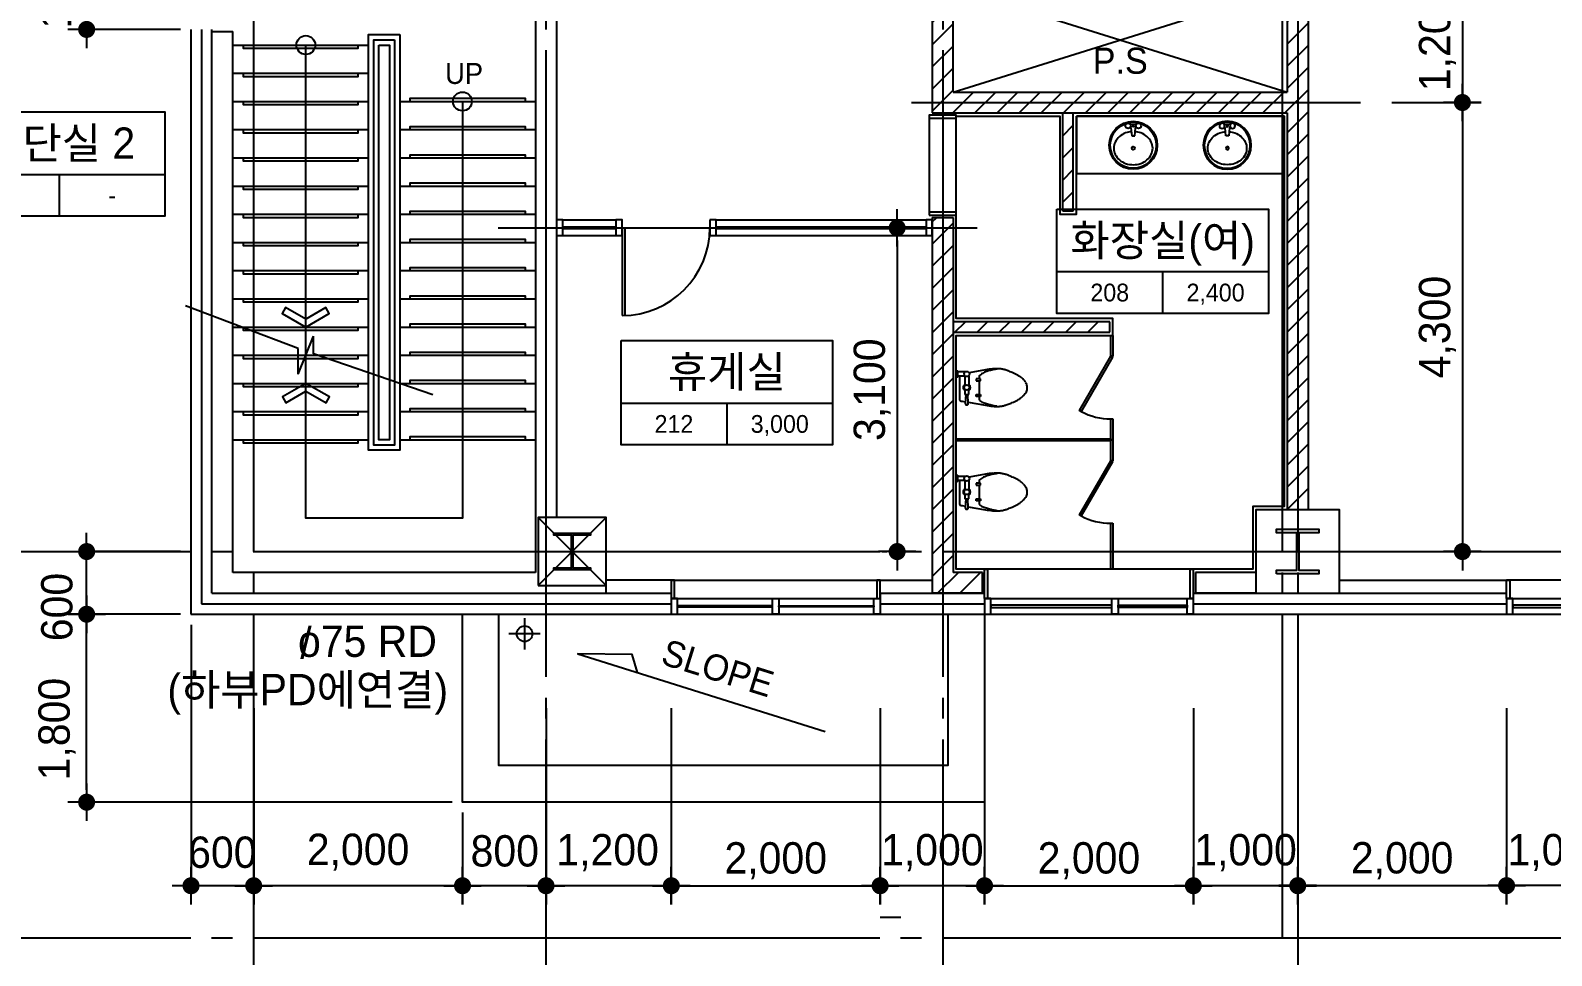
# Model space of a CAD drawing. Extents: x 14074245 to 14153635, y -1806033 to -1750552.
# Drawn here: x 14087402 to 14101971, y -1793998 to -1785139 of the extents above; entities that cross this region are included whole.
import ezdxf
from ezdxf.enums import TextEntityAlignment as Align

# ---------------------------------------------------------------- set-up
doc = ezdxf.new("R2010")
doc.units = 0
doc.header["$LTSCALE"] = 100
doc.header["$MEASUREMENT"] = 0
doc.header["$PDSIZE"] = -10
doc.linetypes.add('CEN', pattern=[66, 60, -2, 2, -2])
doc.layers.get('0').update_dxf_attribs({"linetype": 'CONTINUOUS'})
doc.layers.get('Defpoints').update_dxf_attribs({"linetype": 'CONTINUOUS'})
for name, color, linetype in [('0-내벽고정식', 7, 'CONTINUOUS'), ('8', 8, 'CONTINUOUS'), ('CEN', 1, 'CEN'), ('COL', 2, 'CONTINUOUS'), ('col2', 3, 'CONTINUOUS'), ('DIM', 7, 'CONTINUOUS'), ('EL4', 6, 'CONTINUOUS'), ('elev', 7, 'CONTINUOUS'), ('EQP', 1, 'CONTINUOUS'), ('FIN', 5, 'CONTINUOUS'), ('HAT', 5, 'CONTINUOUS'), ('IN', 6, 'CONTINUOUS'), ('ST', 3, 'CONTINUOUS'), ('SYM', 7, 'CONTINUOUS'), ('TE2', 3, 'CONTINUOUS'), ('TEXT', 2, 'CONTINUOUS'), ('TEXT1', 7, 'CONTINUOUS'), ('TITLE', 3, 'CONTINUOUS'), ('TO', 6, 'CONTINUOUS'), ('WALL', 2, 'CONTINUOUS'), ('WALL-1', 7, 'CONTINUOUS'), ('WALLBR', 3, 'CONTINUOUS'), ('WID', 4, 'CONTINUOUS'), ('WINE', 8, 'CONTINUOUS'), ('우수드레인', 8, 'CONTINUOUS')]:
    doc.layers.add(name, color=color, linetype=linetype)
doc.styles.add('HY울를도M', font='HYWULM.TTF')
doc.styles.add('굴림', font='H2HDRM.TTF')
doc.dimstyles.new('DIM100', dxfattribs={"dimtxt": 300, "dimasz": 120, "dimexe": 1, "dimexo": 100, "dimgap": 60, "dimtad": 1, "dimdec": 4, "dimzin": 0, "dimdsep": 46, "dimlunit": 6, "dimtxsty": '굴림', "dimblk": 'DOTT', "dimcen": 0.09, "dimadec": 0, "dimazin": 0, "dimtfac": 1, "dimtdec": 4, "dimtofl": 0, "dimtmove": 2, "dimatfit": 2, "dimldrblk": 'DOTT', "dimfxl": 1, "dimtolj": 1, "dimtzin": 0, "dimarcsym": 0})
doc.dimstyles.new('DIM50', dxfattribs={"dimscale": 50, "dimtxt": 3, "dimasz": 1.2, "dimexe": 1, "dimexo": 1, "dimgap": 0.6, "dimtad": 1, "dimdec": 4, "dimzin": 0, "dimdsep": 46, "dimlunit": 6, "dimtxsty": '굴림', "dimblk": 'DOTT', "dimcen": 0.09, "dimadec": 0, "dimazin": 0, "dimtfac": 1, "dimtdec": 4, "dimtofl": 0, "dimtmove": 2, "dimatfit": 2, "dimldrblk": 'DOTT', "dimfxl": 1, "dimtolj": 1, "dimtzin": 0, "dimarcsym": 0})
pattern_1 = [(45, (1399293.02, -3034316.96), (-106.0660172, 106.0660172), [])]

# ---------------------------------------------------------------- blocks, each defined once
blk = doc.blocks.new('TT1')
at = {"layer": 'TEXT1'}
for p, q in [((-1013, -600), (1013, -600)), ((0, -600), (0, -1000))]:
    blk.add_line(p, q, dxfattribs=at)
blk.add_lwpolyline([(-1013, 0), (1013, 0), (1013, -1000), (-1013, -1000)], close=True, dxfattribs=at)
blk = doc.blocks.new('A$C6C934309')
at = {"layer": 'ST'}
for p, q in [((271.5, 860.5), (0, 1579.2)), ((436.3, 860.5), (193.1, 760.5)), ((436.3, 860.5), (271.5, 860.5)), ((305.9, 760.5), (193.1, 760.5)), ((567.6, 0), (305.9, 760.5))]:
    blk.add_line(p, q, dxfattribs=at)
blk = doc.blocks.new('aw-1000-325')
at = {"layer": 'WID', "color": 8}
for p, q in [((970, 325), (0, 325)), ((0, 150), (1000, 150)), ((0, 0), (1000, 0))]:
    blk.add_line(p, q, dxfattribs=at)
at = {"layer": 'WID'}
for points in [[(0, 325), (30, 325), (30, 150), (0, 150)], [(970, 325), (1000, 325), (1000, 150), (970, 150)], [(60, 150), (0, 150), (0, 0), (60, 0)], [(940, 150), (1000, 150), (1000, 0), (940, 0)], [(60, 63), (940, 63), (940, 87), (60, 87)]]:
    blk.add_lwpolyline(points, close=True, dxfattribs=at)
blk = doc.blocks.new('DOTT')
for p, q in [((0, 1.5), (0, -1.5)), ((-1.5, 0), (1.5, 0))]:
    blk.add_line(p, q)
at = {"color": 6, "const_width": 0.68}
blk.add_lwpolyline([(-0.34, 0, 1), (0.34, 0, 1)], format="xyb", close=True, dxfattribs=at)
blk = doc.blocks.new('*D61')
at = {"layer": 'Defpoints', "color": 0, "lineweight": -3, "ltscale": 3}
for p in [(14096540, -1791529), (14098540, -1791529), (14098540, -1793329)]:
    blk.add_point(p, dxfattribs=at)
at = {"layer": 'DIM', "color": 7, "lineweight": -2, "ltscale": 3}
for p, q in [((14096540, -1791629), (14096540, -1793330)), ((14098540, -1791629), (14098540, -1793330)), ((14096660, -1793329), (14098420, -1793329))]:
    blk.add_line(p, q, dxfattribs=at)
at = {"layer": 'DIM', "color": 7, "lineweight": -2, "ltscale": 3, "xscale": 120, "yscale": 120, "zscale": 120, "rotation": 180}
blk.add_blockref('DOTT', (14096540, -1793329), dxfattribs=at)
at = {"layer": 'DIM', "color": 7, "lineweight": -2, "ltscale": 3, "xscale": 120, "yscale": 120, "zscale": 120}
blk.add_blockref('DOTT', (14098540, -1793329), dxfattribs=at)
at = {"layer": 'DIM', "color": 3, "ltscale": 3, "insert": (14097540, -1793090), "char_height": 300, "attachment_point": 5, "style": '굴림'}
blk.add_mtext('\\A1;2,000', dxfattribs=at)
blk = doc.blocks.new('*D62')
at = {"layer": 'Defpoints', "color": 0, "lineweight": -3, "ltscale": 3}
for p in [(14088940, -1790729), (14089540, -1791529), (14088940, -1793329)]:
    blk.add_point(p, dxfattribs=at)
at = {"layer": 'DIM', "color": 7, "lineweight": -2, "ltscale": 3}
for p, q in [((14088940, -1790829), (14088940, -1793330)), ((14089540, -1791629), (14089540, -1793330)), ((14089420, -1793329), (14089060, -1793329))]:
    blk.add_line(p, q, dxfattribs=at)
at = {"layer": 'DIM', "color": 7, "lineweight": -2, "ltscale": 3, "xscale": 120, "yscale": 120, "zscale": 120, "rotation": 180}
blk.add_blockref('DOTT', (14088940, -1793329), dxfattribs=at)
at = {"layer": 'DIM', "color": 7, "lineweight": -2, "ltscale": 3, "xscale": 120, "yscale": 120, "zscale": 120}
blk.add_blockref('DOTT', (14089540, -1793329), dxfattribs=at)
at = {"layer": 'DIM', "color": 3, "ltscale": 3, "insert": (14089240, -1793010), "char_height": 300, "attachment_point": 5, "style": '굴림'}
blk.add_mtext('\\A1;600', dxfattribs=at)
blk = doc.blocks.new('*D63')
at = {"layer": 'Defpoints', "color": 0, "lineweight": -3, "ltscale": 3}
for p in [(14098540, -1791529), (14099540, -1791529), (14098540, -1793329)]:
    blk.add_point(p, dxfattribs=at)
at = {"layer": 'DIM', "color": 7, "lineweight": -2, "ltscale": 3}
for p, q in [((14098540, -1791629), (14098540, -1793330)), ((14099540, -1791629), (14099540, -1793330)), ((14099420, -1793329), (14098660, -1793329))]:
    blk.add_line(p, q, dxfattribs=at)
at = {"layer": 'DIM', "color": 7, "lineweight": -2, "ltscale": 3, "xscale": 120, "yscale": 120, "zscale": 120, "rotation": 180}
blk.add_blockref('DOTT', (14098540, -1793329), dxfattribs=at)
at = {"layer": 'DIM', "color": 7, "lineweight": -2, "ltscale": 3, "xscale": 120, "yscale": 120, "zscale": 120}
blk.add_blockref('DOTT', (14099540, -1793329), dxfattribs=at)
at = {"layer": 'DIM', "color": 3, "ltscale": 3, "insert": (14099040, -1793012), "char_height": 300, "attachment_point": 5, "style": '굴림'}
blk.add_mtext('\\A1;1,000', dxfattribs=at)
blk = doc.blocks.new('*D64')
at = {"layer": 'Defpoints', "color": 0, "lineweight": -3, "ltscale": 3}
for p in [(14095540, -1791529), (14096540, -1791529), (14095540, -1793329)]:
    blk.add_point(p, dxfattribs=at)
at = {"layer": 'DIM', "color": 7, "lineweight": -2, "ltscale": 3}
for p, q in [((14095540, -1791629), (14095540, -1793330)), ((14096540, -1791629), (14096540, -1793330)), ((14096420, -1793329), (14095660, -1793329))]:
    blk.add_line(p, q, dxfattribs=at)
at = {"layer": 'DIM', "color": 7, "lineweight": -2, "ltscale": 3, "xscale": 120, "yscale": 120, "zscale": 120, "rotation": 180}
blk.add_blockref('DOTT', (14095540, -1793329), dxfattribs=at)
at = {"layer": 'DIM', "color": 7, "lineweight": -2, "ltscale": 3, "xscale": 120, "yscale": 120, "zscale": 120}
blk.add_blockref('DOTT', (14096540, -1793329), dxfattribs=at)
at = {"layer": 'DIM', "color": 3, "ltscale": 3, "insert": (14096040, -1793012), "char_height": 300, "attachment_point": 5, "style": '굴림'}
blk.add_mtext('\\A1;1,000', dxfattribs=at)
blk = doc.blocks.new('*D69')
at = {"layer": 'Defpoints', "color": 0, "lineweight": -3, "ltscale": 3}
for p in [(14099540, -1791528), (14101540, -1791528), (14101540, -1793328)]:
    blk.add_point(p, dxfattribs=at)
at = {"layer": 'DIM', "color": 7, "lineweight": -2, "ltscale": 3}
for p, q in [((14099540, -1791628), (14099540, -1793329)), ((14101540, -1791628), (14101540, -1793329)), ((14099660, -1793328), (14101420, -1793328))]:
    blk.add_line(p, q, dxfattribs=at)
at = {"layer": 'DIM', "color": 7, "lineweight": -2, "ltscale": 3, "xscale": 120, "yscale": 120, "zscale": 120, "rotation": 180}
blk.add_blockref('DOTT', (14099540, -1793328), dxfattribs=at)
at = {"layer": 'DIM', "color": 7, "lineweight": -2, "ltscale": 3, "xscale": 120, "yscale": 120, "zscale": 120}
blk.add_blockref('DOTT', (14101540, -1793328), dxfattribs=at)
at = {"layer": 'DIM', "color": 3, "ltscale": 3, "insert": (14100540, -1793089), "char_height": 300, "attachment_point": 5, "style": '굴림'}
blk.add_mtext('\\A1;2,000', dxfattribs=at)
blk = doc.blocks.new('*D70')
at = {"layer": 'Defpoints', "color": 0, "lineweight": -3, "ltscale": 3}
for p in [(14101540, -1791528), (14102540, -1791528), (14101540, -1793328)]:
    blk.add_point(p, dxfattribs=at)
at = {"layer": 'DIM', "color": 7, "lineweight": -2, "ltscale": 3}
for p, q in [((14101540, -1791628), (14101540, -1793329)), ((14102540, -1791628), (14102540, -1793329)), ((14102420, -1793328), (14101660, -1793328))]:
    blk.add_line(p, q, dxfattribs=at)
at = {"layer": 'DIM', "color": 7, "lineweight": -2, "ltscale": 3, "xscale": 120, "yscale": 120, "zscale": 120, "rotation": 180}
blk.add_blockref('DOTT', (14101540, -1793328), dxfattribs=at)
at = {"layer": 'DIM', "color": 7, "lineweight": -2, "ltscale": 3, "xscale": 120, "yscale": 120, "zscale": 120}
blk.add_blockref('DOTT', (14102540, -1793328), dxfattribs=at)
at = {"layer": 'DIM', "color": 3, "ltscale": 3, "insert": (14102040, -1793011), "char_height": 300, "attachment_point": 5, "style": '굴림'}
blk.add_mtext('\\A1;1,000', dxfattribs=at)
blk = doc.blocks.new('*D116')
at = {"layer": 'Defpoints', "color": 0, "lineweight": -3, "ltscale": 3}
for p in [(14087940, -1784129), (14088940, -1784129), (14088940, -1785129)]:
    blk.add_point(p, dxfattribs=at)
at = {"layer": 'DIM', "color": 7, "lineweight": -2, "ltscale": 3}
for p, q in [((14088840, -1784129), (14087939, -1784129)), ((14087940, -1785009), (14087940, -1784249)), ((14088840, -1785129), (14087939, -1785129))]:
    blk.add_line(p, q, dxfattribs=at)
at = {"layer": 'DIM', "color": 7, "lineweight": -2, "ltscale": 3, "xscale": 120, "yscale": 120, "zscale": 120}
for p, rotation in [((14087940, -1784129), 90), ((14087940, -1785129), 270)]:
    blk.add_blockref('DOTT', p, dxfattribs=dict(at, rotation=rotation))
at = {"layer": 'DIM', "color": 3, "ltscale": 3, "insert": (14087670, -1784629), "char_height": 300, "attachment_point": 5, "rotation": 90, "style": '굴림'}
blk.add_mtext('\\A1;1,000', dxfattribs=at)
blk = doc.blocks.new('001')
at = {"layer": 'EQP'}
for p, q in [((0, 165), (10, 160)), ((10, 160), (10, 100)), ((85, 150), (10, 150)), ((280, 170), (122, 142)), ((10, 100), (0, 95)), ((85, 110), (10, 110)), ((80, 115), (80, 15)), ((120, 115), (120, 15)), ((190, 85), (190, 65)), ((230, 85), (190, 85)), ((190, 65), (230, 65)), ((220, 115), (220, 85)), ((220, 65), (220, 0)), ((220, 0), (220, -65)), ((230, 65), (230, 85)), ((80, -15), (80, -65)), ((80, -65), (120, -65)), ((120, -65), (120, -15)), ((190, -85), (190, -65)), ((190, -65), (230, -65)), ((230, -85), (190, -85)), ((220, -85), (220, -115)), ((230, -65), (230, -85))]:
    blk.add_line(p, q, dxfattribs=at)
for points in [[(31, 110, 0.018932), (30, 75), (30, 0), (30, -75, 0.024922), (32, -121, 0.25497), (35, -125, 0.056948), (39, -127, 0.016043), (55, -130), (86, -136)], [(90, -65), (85, -150, 1.060552), (115, -150), (110, -65)], [(114, -141), (280, -170, 0.022182), (348, -179, 0.0294), (400, -180, 0.029565), (436, -177, 0.035314), (465, -170, 0.006976), (477, -166, 0.004694), (495, -160, 0.019426), (536, -144, 0.015468), (585, -120, 0.040875), (615, -101, 0.036447), (645, -75, 0.04843), (665, -50, 0.068612), (675, -30, 0.037226), (679, -14, 0.041311), (680, 0, 0.041311)]]:
    blk.add_lwpolyline(points, format="xyb", dxfattribs=at)
for centre in [(100, 130), (100, 0)]:
    blk.add_circle(centre, 25, dxfattribs=at)
for centre, radius, start, end in [((397, -129), 303, 112.8053, 116.5651), ((412, -593), 775, 94.7636, 99.8466), ((371, -66), 234, 105.9454, 112.8053), ((471, -417), 599, 101.6565, 105.9454), ((385, -261), 441, 88.0277, 94.7636), ((418, -160), 337, 94.3987, 101.6565), ((390, -123), 304, 81.2538, 88.0277), ((403, -34), 213, 73.1639, 81.2538), ((333, -266), 456, 71.5651, 73.1639), ((159, -789), 1007, 70.4892, 71.5651), ((307, -370), 562, 66.0375, 70.4892), ((100, 0), 35, 124.8499, 235.1501), ((100, 0), 35, 304.8499, 55.1501), ((224, 115), 3.54, 126.8699, 180), ((326, -22), 174, 119.5675, 126.8699), ((474, -283), 475, 116.5651, 119.5675), ((175, -667), 887, 62.4927, 66.0375), ((485, -73), 217, 53.1301, 62.4927), ((451, -117), 273, 44.7808, 53.1301), ((528, -41), 165, 33.6901, 44.7808), ((596, 4), 82.6, 17.9901, 33.6901), ((572, -3), 108, 9.4623, 17.9901), ((592, 0), 87.7, 0, 9.4623), ((232, -115), 12.3, 180, 225), ((262, -85), 54.8, 225, 245.9278), ((359, 131), 291, 245.9278, 249.444), ((454, 386), 564, 249.444, 251.9714), ((609, 862), 1064, 251.9714, 254.0546), ((544, 635), 828, 254.0546, 256.4166), ((407, 67), 244, 256.4166, 265.6013)]:
    blk.add_arc(centre, radius, start, end, dxfattribs=at)
blk = doc.blocks.new('2LAVA01', base_point=(376, 233))
at = {"color": 0}
for p, q in [((346, 203), (405, 203)), ((346, 175), (349, 175)), ((354, 170), (362, 94)), ((390, 94), (397, 170)), ((402, 175), (405, 175)), ((362, 94), (390, 94))]:
    blk.add_line(p, q, dxfattribs=at)
blk.add_lwpolyline([(358, 132, 0.064435), (303, 121, 0.091719), (244, 87, 0.103599), (203, 34, 0.113912), (190, -25, 0.113912), (203, -84, 0.103599), (244, -137, 0.091719), (303, -171, 0.084785), (376, -183, 0.084785), (448, -171, 0.091719), (507, -137, 0.103599), (548, -84, 0.113912), (562, -25, 0.113912), (548, 34, 0.103599), (507, 87, 0.091719), (448, 121, 0.064435), (393, 132, 0.084785)], format="xyb", dxfattribs=at)
for centre, radius in [((376, 3), 230), ((376, 3), 220), ((326, 189), 25), ((376, 189), 8), ((426, 189), 25), ((376, -25), 15)]:
    blk.add_circle(centre, radius, dxfattribs=at)
for centre, start, end in [((349, 170), 5.3909, 90), ((402, 170), 90, 174.6091)]:
    blk.add_arc(centre, 5, start, end, dxfattribs=at)
blk = doc.blocks.new('*D142')
at = {"layer": 'Defpoints', "color": 0, "lineweight": -3}
for p in [(14100140, -1784629), (14100140, -1785829), (14101117, -1785829)]:
    blk.add_point(p, dxfattribs=at)
at = {"layer": 'DIM', "color": 7, "lineweight": -2}
for p, q in [((14100440, -1784629), (14101217, -1784629)), ((14101117, -1784749), (14101117, -1785709)), ((14100440, -1785829), (14101217, -1785829))]:
    blk.add_line(p, q, dxfattribs=at)
at = {"layer": 'DIM', "color": 7, "lineweight": -2, "xscale": 120, "yscale": 120, "zscale": 120}
for p, rotation in [((14101117, -1784629), 90), ((14101117, -1785829), 270)]:
    blk.add_blockref('DOTT', p, dxfattribs=dict(at, rotation=rotation))
at = {"layer": 'DIM', "color": 3, "insert": (14100878, -1785229), "char_height": 300, "attachment_point": 5, "rotation": 90, "style": '굴림'}
blk.add_mtext('\\A1;1,200', dxfattribs=at)
blk = doc.blocks.new('*D143')
at = {"layer": 'Defpoints', "color": 0, "lineweight": -3}
for p in [(14100140, -1785829), (14100140, -1790129), (14101117, -1790129)]:
    blk.add_point(p, dxfattribs=at)
at = {"layer": 'DIM', "color": 7, "lineweight": -2}
for p, q in [((14100440, -1785829), (14101217, -1785829)), ((14101117, -1785949), (14101117, -1790009)), ((14100440, -1790129), (14101217, -1790129))]:
    blk.add_line(p, q, dxfattribs=at)
at = {"layer": 'DIM', "color": 7, "lineweight": -2, "xscale": 120, "yscale": 120, "zscale": 120}
for p, rotation in [((14101117, -1785829), 90), ((14101117, -1790129), 270)]:
    blk.add_blockref('DOTT', p, dxfattribs=dict(at, rotation=rotation))
at = {"layer": 'DIM', "color": 3, "insert": (14100878, -1787979), "char_height": 300, "attachment_point": 5, "rotation": 90, "style": '굴림'}
blk.add_mtext('\\A1;4,300', dxfattribs=at)
blk = doc.blocks.new('*D165')
at = {"layer": 'Defpoints', "color": 0, "lineweight": -3}
for p in [(14095773, -1787029), (14095703, -1790129), (14095860, -1790129)]:
    blk.add_point(p, dxfattribs=at)
at = {"layer": 'DIM', "color": 7, "lineweight": -2}
for p, q in [((14095473, -1787029), (14095603, -1787029)), ((14095703, -1787149), (14095703, -1790009)), ((14095560, -1790129), (14095603, -1790129))]:
    blk.add_line(p, q, dxfattribs=at)
at = {"layer": 'DIM', "color": 7, "lineweight": -2, "xscale": 120, "yscale": 120, "zscale": 120}
for p, rotation in [((14095703, -1787029), 90), ((14095703, -1790129), 270)]:
    blk.add_blockref('DOTT', p, dxfattribs=dict(at, rotation=rotation))
at = {"layer": 'DIM', "color": 3, "insert": (14095464, -1788579), "char_height": 300, "attachment_point": 5, "rotation": 90, "style": '굴림'}
blk.add_mtext('\\A1;3,100', dxfattribs=at)
blk = doc.blocks.new('*D167')
at = {"layer": 'Defpoints', "color": 0, "lineweight": -3, "ltscale": 3}
for p in [(14093540, -1791529), (14095540, -1791529), (14095540, -1793329)]:
    blk.add_point(p, dxfattribs=at)
at = {"layer": 'DIM', "color": 7, "lineweight": -2, "ltscale": 3}
for p, q in [((14093540, -1791629), (14093540, -1793330)), ((14095540, -1791629), (14095540, -1793330)), ((14093660, -1793329), (14095420, -1793329))]:
    blk.add_line(p, q, dxfattribs=at)
at = {"layer": 'DIM', "color": 7, "lineweight": -2, "ltscale": 3, "xscale": 120, "yscale": 120, "zscale": 120, "rotation": 180}
blk.add_blockref('DOTT', (14093540, -1793329), dxfattribs=at)
at = {"layer": 'DIM', "color": 7, "lineweight": -2, "ltscale": 3, "xscale": 120, "yscale": 120, "zscale": 120}
blk.add_blockref('DOTT', (14095540, -1793329), dxfattribs=at)
at = {"layer": 'DIM', "color": 3, "ltscale": 3, "insert": (14094540, -1793090), "char_height": 300, "attachment_point": 5, "style": '굴림'}
blk.add_mtext('\\A1;2,000', dxfattribs=at)
blk = doc.blocks.new('*D168')
at = {"layer": 'Defpoints', "color": 0, "lineweight": -3, "ltscale": 3}
for p in [(14092340, -1791529), (14093540, -1791529), (14092340, -1793329)]:
    blk.add_point(p, dxfattribs=at)
at = {"layer": 'DIM', "color": 7, "lineweight": -2, "ltscale": 3}
for p, q in [((14092340, -1791629), (14092340, -1793330)), ((14093540, -1791629), (14093540, -1793330)), ((14093420, -1793329), (14092460, -1793329))]:
    blk.add_line(p, q, dxfattribs=at)
at = {"layer": 'DIM', "color": 7, "lineweight": -2, "ltscale": 3, "xscale": 120, "yscale": 120, "zscale": 120, "rotation": 180}
blk.add_blockref('DOTT', (14092340, -1793329), dxfattribs=at)
at = {"layer": 'DIM', "color": 7, "lineweight": -2, "ltscale": 3, "xscale": 120, "yscale": 120, "zscale": 120}
blk.add_blockref('DOTT', (14093540, -1793329), dxfattribs=at)
at = {"layer": 'DIM', "color": 3, "ltscale": 3, "insert": (14092930, -1793012), "char_height": 300, "attachment_point": 5, "style": '굴림'}
blk.add_mtext('\\A1;1,200', dxfattribs=at)
blk = doc.blocks.new('*D173')
at = {"layer": 'Defpoints', "color": 0, "lineweight": -3, "ltscale": 3}
for p in [(14091540, -1792529), (14092340, -1792529), (14091540, -1793329)]:
    blk.add_point(p, dxfattribs=at)
at = {"layer": 'DIM', "color": 7, "lineweight": -2, "ltscale": 3}
for p, q in [((14091540, -1792629), (14091540, -1793330)), ((14092340, -1792629), (14092340, -1793330)), ((14092220, -1793329), (14091660, -1793329))]:
    blk.add_line(p, q, dxfattribs=at)
at = {"layer": 'DIM', "color": 7, "lineweight": -2, "ltscale": 3, "xscale": 120, "yscale": 120, "zscale": 120, "rotation": 180}
blk.add_blockref('DOTT', (14091540, -1793329), dxfattribs=at)
at = {"layer": 'DIM', "color": 7, "lineweight": -2, "ltscale": 3, "xscale": 120, "yscale": 120, "zscale": 120}
blk.add_blockref('DOTT', (14092340, -1793329), dxfattribs=at)
at = {"layer": 'DIM', "color": 3, "ltscale": 3, "insert": (14091945, -1792997), "char_height": 300, "attachment_point": 5, "style": '굴림'}
blk.add_mtext('\\A1;800', dxfattribs=at)
blk = doc.blocks.new('*D174')
at = {"layer": 'Defpoints', "color": 0, "lineweight": -3, "ltscale": 3}
for p in [(14089540, -1792529), (14091540, -1792529), (14089540, -1793329)]:
    blk.add_point(p, dxfattribs=at)
at = {"layer": 'DIM', "color": 7, "lineweight": -2, "ltscale": 3}
for p, q in [((14089540, -1792629), (14089540, -1793330)), ((14091540, -1792629), (14091540, -1793330)), ((14091420, -1793329), (14089660, -1793329))]:
    blk.add_line(p, q, dxfattribs=at)
at = {"layer": 'DIM', "color": 7, "lineweight": -2, "ltscale": 3, "xscale": 120, "yscale": 120, "zscale": 120, "rotation": 180}
blk.add_blockref('DOTT', (14089540, -1793329), dxfattribs=at)
at = {"layer": 'DIM', "color": 7, "lineweight": -2, "ltscale": 3, "xscale": 120, "yscale": 120, "zscale": 120}
blk.add_blockref('DOTT', (14091540, -1793329), dxfattribs=at)
at = {"layer": 'DIM', "color": 3, "ltscale": 3, "insert": (14090540, -1793008), "char_height": 300, "attachment_point": 5, "style": '굴림'}
blk.add_mtext('\\A1;2,000', dxfattribs=at)
blk = doc.blocks.new('*D175')
at = {"layer": 'Defpoints', "color": 0, "lineweight": -3, "ltscale": 3}
for p in [(14087940, -1790129), (14088940, -1790129), (14088940, -1790729)]:
    blk.add_point(p, dxfattribs=at)
at = {"layer": 'DIM', "color": 7, "lineweight": -2, "ltscale": 3}
for p, q in [((14088840, -1790129), (14087939, -1790129)), ((14087940, -1790609), (14087940, -1790249)), ((14088840, -1790729), (14087939, -1790729))]:
    blk.add_line(p, q, dxfattribs=at)
at = {"layer": 'DIM', "color": 7, "lineweight": -2, "ltscale": 3, "xscale": 120, "yscale": 120, "zscale": 120}
for p, rotation in [((14087940, -1790129), 90), ((14087940, -1790729), 270)]:
    blk.add_blockref('DOTT', p, dxfattribs=dict(at, rotation=rotation))
at = {"layer": 'DIM', "color": 3, "ltscale": 3, "insert": (14087656, -1790660), "char_height": 300, "attachment_point": 5, "rotation": 90, "style": '굴림'}
blk.add_mtext('\\A1;600', dxfattribs=at)
blk = doc.blocks.new('*D176')
at = {"layer": 'Defpoints', "color": 0, "lineweight": -3, "ltscale": 3}
for p in [(14087940, -1790729), (14088940, -1790729), (14091540, -1792529)]:
    blk.add_point(p, dxfattribs=at)
at = {"layer": 'DIM', "color": 7, "lineweight": -2, "ltscale": 3}
for p, q in [((14088840, -1790729), (14087939, -1790729)), ((14087940, -1792409), (14087940, -1790849)), ((14091440, -1792529), (14087939, -1792529))]:
    blk.add_line(p, q, dxfattribs=at)
at = {"layer": 'DIM', "color": 7, "lineweight": -2, "ltscale": 3, "xscale": 120, "yscale": 120, "zscale": 120}
for p, rotation in [((14087940, -1790729), 90), ((14087940, -1792529), 270)]:
    blk.add_blockref('DOTT', p, dxfattribs=dict(at, rotation=rotation))
at = {"layer": 'DIM', "color": 3, "ltscale": 3, "insert": (14087656, -1791829), "char_height": 300, "attachment_point": 5, "rotation": 90, "style": '굴림'}
blk.add_mtext('\\A1;1,800', dxfattribs=at)

msp = doc.modelspace()

# ---------------------------------------------------------------- hatches: boundary and pattern name
at = {"layer": 'HAT', "lineweight": -3, "ltscale": 200}
h = msp.add_hatch(dxfattribs=at)
h.set_pattern_fill('_USER,N', color=256, scale=150, angle=45, style=0, pattern_type=0)
h.set_pattern_definition(pattern_1)
h.paths.add_polyline_path([(14095959.53432, -1779128.57588), (14099639.53432, -1779128.57588), (14099639.53432, -1789728.57588), (14099439.53432, -1789728.57588), (14099439.53432, -1779328.57588), (14095959.53432, -1779328.57588)])
h = msp.add_hatch(dxfattribs=at)
h.set_pattern_fill('_USER,N', color=256, scale=150, angle=45, style=0, pattern_type=0)
h.set_pattern_definition(pattern_1)
h.paths.add_polyline_path([(14096039.53432, -1784528.57588), (14096479.53432, -1784528.57588), (14096479.53432, -1784728.57588), (14096239.53432, -1784728.57588), (14096239.53432, -1785728.57588), (14099439.53432, -1785728.57588), (14099439.53432, -1785928.57588), (14096039.53432, -1785928.57588)])
h = msp.add_hatch(dxfattribs=at)
h.set_pattern_fill('_USER,N', color=256, scale=150, angle=45, style=0, pattern_type=0)
h.set_pattern_definition(pattern_1)
h.paths.add_polyline_path([(14097289.53432, -1785928.57588), (14097389.53432, -1785928.57588), (14097389.53432, -1786868.57588), (14097289.53432, -1786868.57588)])
h = msp.add_hatch(dxfattribs=at)
h.set_pattern_fill('_USER,N', color=256, scale=150, angle=45, style=0, pattern_type=0)
h.set_pattern_definition(pattern_1)
h.paths.add_polyline_path([(14096039.53432, -1786928.57588), (14096239.53432, -1786928.57588), (14096239.53432, -1787928.57588), (14097739.53432, -1787928.57588), (14097739.53432, -1788028.57588), (14096239.53432, -1788028.57588), (14096239.53432, -1790328.57588), (14096519.53432, -1790328.57588), (14096519.53432, -1790528.57588), (14096039.53432, -1790528.57588)])

# ---------------------------------------------------------------- linework, layer by layer
at = {"layer": '0-내벽고정식'}
for p, q in [((14093539.53432, -1790403.57588), (14092914.53432, -1790403.57588)), ((14095539.53432, -1790403.57588), (14096039.53432, -1790403.57588)), ((14099939.53432, -1790403.57588), (14101539.53432, -1790403.57588))]:
    msp.add_line(p, q, dxfattribs=at)
at = {"layer": '8', "ltscale": 3}
for p, q in [((14096009.53432, -1785978.57588), (14096009.53432, -1786878.57588)), ((14096269.53432, -1786878.57588), (14096269.53432, -1785978.57588))]:
    msp.add_line(p, q, dxfattribs=at)
at = {"layer": '8'}
msp.add_line((14098509.53432, -1790298.57588), (14096539.53432, -1790298.57588), dxfattribs=at)
at = {"layer": 'CEN', "linetype": 'CEN'}
for p, q in [((14089539.53432, -1757728.57588), (14089539.53432, -1797628.57588)), ((14089539.53432, -1757728.57588), (14089539.53432, -1797628.57588)), ((14099389.53432, -1757728.57588), (14099389.53432, -1793828.57588)), ((14099539.53432, -1757728.57588), (14099539.53432, -1797628.57588)), ((14092339.53432, -1778728.57588), (14092339.53432, -1797628.57588)), ((14096139.53432, -1778728.57588), (14096139.53432, -1797628.57588)), ((14096239.53432, -1785728.57588), (14099439.53432, -1784728.57588)), ((14096239.53432, -1784728.57588), (14099439.53432, -1785728.57588)), ((14095839.53432, -1785828.57588), (14100139.53432, -1785828.57588)), ((14091880.04072, -1787028.57588), (14096469.95326, -1787028.57588)), ((14076336.53432, -1790128.57588), (14151139.53432, -1790128.57588)), ((14076336.53432, -1793828.57588), (14145739.53432, -1793828.57588))]:
    msp.add_line(p, q, dxfattribs=at)
at = {"layer": 'COL'}
for p, q in [((14092239.53432, -1790328.57588), (14089339.53432, -1790328.57588)), ((14089139.53432, -1790528.57588), (14092239.53432, -1790528.57588))]:
    msp.add_line(p, q, dxfattribs=at)
for points in [[(14089139.53432, -1785148.57588), (14089339.53432, -1785148.57588)], [(14092239.53432, -1790528.57588), (14092914.53432, -1790528.57588), (14092914.53432, -1789803.57588), (14092439.53432, -1789803.57588)]]:
    msp.add_lwpolyline(points, dxfattribs=at)
msp.add_lwpolyline([(14099939.53432, -1790528.57588), (14099939.53432, -1789728.57588), (14099139.53432, -1789728.57588), (14099139.53432, -1790528.57588)], close=True, dxfattribs=at)
at = {"layer": 'col2'}
for points in [[(14092414.53432, -1790303.57588), (14092414.53432, -1790284.57588), (14092583.53432, -1790284.57588), (14092583.53432, -1789972.57588), (14092414.53432, -1789972.57588), (14092414.53432, -1789953.57588), (14092764.53432, -1789953.57588), (14092764.53432, -1789972.57588), (14092595.53432, -1789972.57588), (14092595.53432, -1790284.57588), (14092764.53432, -1790284.57588), (14092764.53432, -1790303.57588)], [(14099336.03432, -1790342.57588), (14099336.03432, -1790307.57588), (14099529.53432, -1790307.57588), (14099529.53432, -1789949.57588), (14099336.03432, -1789949.57588), (14099336.03432, -1789914.57588), (14099743.03432, -1789914.57588), (14099743.03432, -1789949.57588), (14099549.53432, -1789949.57588), (14099549.53432, -1790307.57588), (14099743.03432, -1790307.57588), (14099743.03432, -1790342.57588)]]:
    msp.add_lwpolyline(points, close=True, dxfattribs=at)
at = {"layer": 'Defpoints'}
for p, q in [((14092264.53432, -1790453.57588), (14092914.53432, -1789803.57588)), ((14092914.53432, -1790453.57588), (14092264.53432, -1789803.57588))]:
    msp.add_line(p, q, dxfattribs=at)
msp.add_lwpolyline([(14092264.53432, -1790453.57588), (14092914.53432, -1790453.57588), (14092914.53432, -1789803.57588), (14092264.53432, -1789803.57588)], close=True, dxfattribs=at)
at = {"layer": 'EL4'}
for points in [[(14096539.53432, -1790728.57588), (14096539.53432, -1792528.57588), (14091539.53432, -1792528.57588), (14091539.53432, -1790728.57588)], [(14096189.53432, -1790728.57588), (14096189.53432, -1792178.57588), (14091889.53432, -1792178.57588), (14091889.53432, -1790728.57588)]]:
    msp.add_lwpolyline(points, dxfattribs=at)
at = {"layer": 'elev', "color": 8, "ltscale": 3}
msp.add_line((14095539.53432, -1793628.57614), (14095739.53432, -1793628.57614), dxfattribs=at)
at = {"layer": 'FIN'}
msp.add_lwpolyline([(14097419.53432, -1785958.57588), (14099409.53432, -1785958.57588), (14099409.53432, -1787898.57588), (14099409.53432, -1787898.57588), (14099409.53432, -1788058.57588), (14099409.53432, -1788058.57588), (14099409.53432, -1789698.57588), (14099109.53432, -1789698.57588), (14099109.53432, -1790298.57588), (14096269.53432, -1790298.57588), (14096269.53432, -1788058.57588), (14097769.53432, -1788058.57588), (14097769.53432, -1787898.57588), (14096269.53432, -1787898.57588), (14096269.53432, -1785958.57588), (14097259.53432, -1785958.57588), (14097259.53432, -1786898.57588), (14097419.53432, -1786898.57588)], close=True, dxfattribs=at)
at = {"layer": 'ST', "color": 4}
for p, q in [((14089339.53432, -1785278.57588), (14090639.53432, -1785278.57588)), ((14089339.53432, -1785548.57588), (14090639.53432, -1785548.57588)), ((14089339.53432, -1785818.57588), (14090639.53432, -1785818.57588)), ((14090939.53432, -1785818.57588), (14092239.53432, -1785818.57588)), ((14089339.53432, -1786088.57588), (14090639.53432, -1786088.57588)), ((14090939.53432, -1786088.57588), (14092239.53432, -1786088.57588)), ((14089339.53432, -1786358.57588), (14090639.53432, -1786358.57588)), ((14090939.53432, -1786358.57588), (14092239.53432, -1786358.57588)), ((14089339.53432, -1786628.57588), (14090639.53432, -1786628.57588)), ((14090939.53432, -1786628.57588), (14092239.53432, -1786628.57588)), ((14089339.53432, -1786898.57588), (14090639.53432, -1786898.57588)), ((14090939.53432, -1786898.57588), (14092239.53432, -1786898.57588)), ((14089339.53432, -1787168.57588), (14090639.53432, -1787168.57588)), ((14090939.53432, -1787168.57588), (14092239.53432, -1787168.57588)), ((14089339.53432, -1787438.57588), (14090639.53432, -1787438.57588)), ((14090939.53432, -1787438.57588), (14092239.53432, -1787438.57588)), ((14089339.53432, -1787708.57588), (14090639.53432, -1787708.57588)), ((14090939.53432, -1787708.57588), (14092239.53432, -1787708.57588)), ((14089339.53432, -1787978.57588), (14090639.53432, -1787978.57588)), ((14090939.53432, -1787978.57588), (14092239.53432, -1787978.57588)), ((14089339.53432, -1788248.57588), (14090639.53432, -1788248.57588)), ((14090939.53432, -1788248.57588), (14092239.53432, -1788248.57588)), ((14089339.53432, -1788518.57588), (14090639.53432, -1788518.57588)), ((14090939.53432, -1788518.57588), (14092239.53432, -1788518.57588)), ((14089339.53432, -1788788.57588), (14090639.53432, -1788788.57588)), ((14090939.53432, -1788788.57588), (14092239.53432, -1788788.57588)), ((14089339.53432, -1789058.57588), (14090639.53432, -1789058.57588)), ((14090939.53432, -1789058.57588), (14092239.53432, -1789058.57588))]:
    msp.add_line(p, q, dxfattribs=at)
at = {"layer": 'ST', "color": 8}
for points in [[(14089439.53432, -1785278.57588), (14089439.53432, -1785308.57588), (14090539.53432, -1785308.57588), (14090539.53432, -1785278.57588)], [(14089439.53432, -1785548.57588), (14089439.53432, -1785578.57588), (14090539.53432, -1785578.57588), (14090539.53432, -1785548.57588)], [(14089439.53432, -1785818.57588), (14089439.53432, -1785848.57588), (14090539.53432, -1785848.57588), (14090539.53432, -1785818.57588)], [(14091039.53432, -1785818.57588), (14091039.53432, -1785788.57588), (14092139.53432, -1785788.57588), (14092139.53432, -1785818.57588)], [(14089439.53432, -1786088.57588), (14089439.53432, -1786118.57588), (14090539.53432, -1786118.57588), (14090539.53432, -1786088.57588)], [(14091039.53432, -1786088.57588), (14091039.53432, -1786058.57588), (14092139.53432, -1786058.57588), (14092139.53432, -1786088.57588)], [(14091039.53432, -1786358.57588), (14091039.53432, -1786328.57588), (14092139.53432, -1786328.57588), (14092139.53432, -1786358.57588)], [(14089439.53432, -1786358.57588), (14089439.53432, -1786388.57588), (14090539.53432, -1786388.57588), (14090539.53432, -1786358.57588)], [(14089439.53432, -1786628.57588), (14089439.53432, -1786658.57588), (14090539.53432, -1786658.57588), (14090539.53432, -1786628.57588)], [(14091039.53432, -1786628.57588), (14091039.53432, -1786598.57588), (14092139.53432, -1786598.57588), (14092139.53432, -1786628.57588)], [(14089439.53432, -1786898.57588), (14089439.53432, -1786928.57588), (14090539.53432, -1786928.57588), (14090539.53432, -1786898.57588)], [(14091039.53432, -1786898.57588), (14091039.53432, -1786868.57588), (14092139.53432, -1786868.57588), (14092139.53432, -1786898.57588)], [(14089439.53432, -1787168.57588), (14089439.53432, -1787198.57588), (14090539.53432, -1787198.57588), (14090539.53432, -1787168.57588)], [(14091039.53432, -1787168.57588), (14091039.53432, -1787138.57588), (14092139.53432, -1787138.57588), (14092139.53432, -1787168.57588)], [(14089439.53432, -1787438.57588), (14089439.53432, -1787468.57588), (14090539.53432, -1787468.57588), (14090539.53432, -1787438.57588)], [(14091039.53432, -1787438.57588), (14091039.53432, -1787408.57588), (14092139.53432, -1787408.57588), (14092139.53432, -1787438.57588)], [(14089439.53432, -1787708.57588), (14089439.53432, -1787738.57588), (14090539.53432, -1787738.57588), (14090539.53432, -1787708.57588)], [(14091039.53432, -1787708.57588), (14091039.53432, -1787678.57588), (14092139.53432, -1787678.57588), (14092139.53432, -1787708.57588)], [(14089439.53432, -1787978.57588), (14089439.53432, -1788008.57588), (14090539.53432, -1788008.57588), (14090539.53432, -1787978.57588)], [(14091039.53432, -1787978.57588), (14091039.53432, -1787948.57588), (14092139.53432, -1787948.57588), (14092139.53432, -1787978.57588)], [(14091039.53432, -1788248.57588), (14091039.53432, -1788218.57588), (14092139.53432, -1788218.57588), (14092139.53432, -1788248.57588)], [(14089439.53432, -1788248.57588), (14089439.53432, -1788278.57588), (14090539.53432, -1788278.57588), (14090539.53432, -1788248.57588)], [(14089439.53432, -1788518.57588), (14089439.53432, -1788548.57588), (14090539.53432, -1788548.57588), (14090539.53432, -1788518.57588)], [(14091039.53432, -1788518.57588), (14091039.53432, -1788488.57588), (14092139.53432, -1788488.57588), (14092139.53432, -1788518.57588)], [(14089439.53432, -1788788.57588), (14089439.53432, -1788818.57588), (14090539.53432, -1788818.57588), (14090539.53432, -1788788.57588)], [(14091039.53432, -1788788.57588), (14091039.53432, -1788758.57588), (14092139.53432, -1788758.57588), (14092139.53432, -1788788.57588)], [(14089439.53432, -1789058.57588), (14089439.53432, -1789088.57588), (14090539.53432, -1789088.57588), (14090539.53432, -1789058.57588)], [(14091039.53432, -1789058.57588), (14091039.53432, -1789028.57588), (14092139.53432, -1789028.57588), (14092139.53432, -1789058.57588)]]:
    msp.add_lwpolyline(points, dxfattribs=at)
at = {"layer": 'ST', "color": 4}
for points in [[(14090939.53432, -1785178.57588), (14090939.53432, -1789158.57588), (14090639.53432, -1789158.57588), (14090639.53432, -1785178.57588), (14090939.53432, -1785178.57588)], [(14090889.53432, -1785228.57588), (14090889.53432, -1789108.57588), (14090689.53432, -1789108.57588), (14090689.53432, -1785228.57588), (14090889.53432, -1785228.57588)], [(14090739.53432, -1785278.57588), (14090839.53432, -1785278.57588), (14090839.53432, -1789058.57588), (14090739.53432, -1789058.57588), (14090739.53432, -1785278.57588)]]:
    msp.add_lwpolyline(points, dxfattribs=at)
at = {"layer": 'SYM', "color": 4}
msp.add_lwpolyline([(14091539.53432, -1785818.57588), (14091539.53432, -1789808.57588), (14090039.53432, -1789808.57588), (14090039.53432, -1785278.57588)], dxfattribs=at)
for points in [[(14090039.53432, -1787978.57588), (14090264.26791, -1787848.82588), (14090232.01791, -1787792.96724), (14090039.11075, -1787904.34224), (14089846.20359, -1787792.96724), (14089813.95359, -1787848.82588)], [(14090039.53432, -1788518.57588), (14089814.80072, -1788648.32588), (14089847.05072, -1788704.18452), (14090039.95788, -1788592.80952), (14090232.86504, -1788704.18452), (14090265.11504, -1788648.32588)]]:
    msp.add_lwpolyline(points, close=True, dxfattribs=at)
at = {"layer": 'SYM', "color": 4, "ltscale": 2}
msp.add_lwpolyline([(14093216.01345, -1791288.4731), (14093165.35665, -1791115.45897), (14092643.37715, -1791109.34279), (14095014.79261, -1791851.16161)], dxfattribs=at)
at = {"layer": 'SYM', "color": 4}
for centre in [(14090039.53432, -1785278.57588), (14091539.53432, -1785818.57588)]:
    msp.add_circle(centre, 90, dxfattribs=at)
at = {"layer": 'TO'}
for points in [[(14097419.53432, -1785958.57588), (14097419.53432, -1786508.57588), (14099409.53432, -1786508.57588), (14099409.53432, -1785958.57588)], [(14097769.53432, -1788058.57588), (14097769.53432, -1788258.57588), (14097749.53432, -1788258.57588), (14097749.53432, -1788058.57588)], [(14097769.53432, -1788858.57588), (14097769.53432, -1789258.57588), (14097749.53432, -1789258.57588), (14097749.53432, -1788858.57588)], [(14097749.53432, -1789048.57588), (14097749.53432, -1789068.57588), (14096269.53432, -1789068.57588), (14096269.53432, -1789048.57588)], [(14097769.53432, -1789858.57588), (14097769.53432, -1790298.57588), (14097749.53432, -1790298.57588), (14097749.53432, -1789858.57588)]]:
    msp.add_lwpolyline(points, close=True, dxfattribs=at)
for points in [[(14097749.53432, -1788258.57588), (14097766.85482, -1788268.57588), (14097466.85482, -1788788.19112), (14097449.53432, -1788778.19112), (14097749.53432, -1788258.57588)], [(14097749.53432, -1789258.57588), (14097766.85482, -1789268.57588), (14097466.85482, -1789788.19112), (14097449.53432, -1789778.19112), (14097749.53432, -1789258.57588)]]:
    msp.add_lwpolyline(points, dxfattribs=at)
for centre in [(14097750.22725, -1788252.9514), (14097750.22725, -1789252.9514)]:
    msp.add_arc(centre, 605.62487, 242.101874402, 269.934444577, dxfattribs=at)
at = {"layer": 'WALL'}
for p, q in [((14092239.53432, -1784448.57588), (14092239.53432, -1790328.57588)), ((14092439.53432, -1784448.57588), (14092439.53432, -1789803.57588)), ((14089139.53432, -1790528.57588), (14089139.53432, -1785148.57588)), ((14089339.53432, -1790328.57588), (14089339.53432, -1785148.57588))]:
    msp.add_line(p, q, dxfattribs=at)
at = {"layer": 'WALL-1', "color": 4}
for p, q in [((14088939.53432, -1785128.57588), (14088939.53432, -1790728.57588)), ((14089039.53432, -1785128.57588), (14089039.53432, -1790628.57588)), ((14089139.53432, -1790528.57588), (14089139.53432, -1785128.57588)), ((14089139.53432, -1790528.57588), (14093539.53432, -1790528.57588)), ((14093539.53432, -1790528.57588), (14093539.53432, -1790728.57588)), ((14095539.53432, -1790528.57588), (14096539.53432, -1790528.57588)), ((14095539.53432, -1790528.57588), (14095539.53432, -1790728.57588)), ((14098539.53432, -1790528.57588), (14101539.53432, -1790528.57588)), ((14089039.53432, -1790628.57588), (14093539.53432, -1790628.57588)), ((14095539.53432, -1790628.57588), (14096539.53432, -1790628.57588)), ((14098539.53432, -1790628.57588), (14101539.53432, -1790628.57588)), ((14088939.53432, -1790728.57588), (14093539.53432, -1790728.57588)), ((14095539.53432, -1790728.57588), (14096539.53432, -1790728.57588)), ((14098539.53432, -1790728.57588), (14101539.53432, -1790728.57588))]:
    msp.add_line(p, q, dxfattribs=at)
at = {"layer": 'WALLBR'}
for p, q in [((14099639.53432, -1775528.57588), (14099639.53432, -1789728.57588)), ((14096039.53432, -1784528.57588), (14096039.53432, -1785928.57588)), ((14096239.53432, -1785728.57588), (14096239.53432, -1784728.57588)), ((14099439.53432, -1784728.57588), (14099439.53432, -1785728.57588)), ((14096239.53432, -1785728.57588), (14099439.53432, -1785728.57588)), ((14096039.53432, -1785928.57588), (14099439.53432, -1785928.57588)), ((14097289.53432, -1786868.57588), (14097289.53432, -1785928.57588)), ((14097389.53432, -1786868.57588), (14097389.53432, -1785928.57588)), ((14099439.53432, -1785928.57588), (14099439.53432, -1789728.57588)), ((14097389.53432, -1786868.57588), (14097289.53432, -1786868.57588)), ((14096039.53432, -1786928.57588), (14096039.53432, -1790528.53576)), ((14096039.53432, -1786928.57588), (14096239.53432, -1786928.57588)), ((14096239.53432, -1786928.57588), (14096239.53432, -1790328.57588)), ((14097739.53432, -1787928.57588), (14096239.53432, -1787928.57588)), ((14097739.53432, -1788028.57588), (14097739.53432, -1787928.57588)), ((14096239.53432, -1788028.57588), (14097739.53432, -1788028.57588)), ((14096519.53432, -1790328.57588), (14096239.53432, -1790328.57588)), ((14096519.53432, -1790528.57588), (14096519.53432, -1790328.57588)), ((14099139.53432, -1790328.57588), (14098559.53432, -1790328.57588)), ((14098559.53432, -1790328.57588), (14098559.53432, -1790528.57588)), ((14096519.53432, -1790528.57588), (14096039.53432, -1790528.57588)), ((14099139.53432, -1790528.57588), (14098559.53432, -1790528.57588))]:
    msp.add_line(p, q, dxfattribs=at)
at = {"layer": 'WID'}
for p, q in [((14093069.53432, -1787028.57588), (14093069.53432, -1787868.57588)), ((14093069.53432, -1787028.57588), (14093094.53432, -1787028.57588)), ((14093094.53432, -1787028.57588), (14093094.53432, -1787868.22859)), ((14096539.53432, -1790578.57588), (14098539.53432, -1790578.57588)), ((14096539.53432, -1790728.57588), (14098539.53432, -1790728.57588))]:
    msp.add_line(p, q, dxfattribs=at)
for points in [[(14096009.53432, -1785978.57588), (14096269.53432, -1785978.57588), (14096269.53432, -1785948.57588), (14096009.53432, -1785948.57588)], [(14096009.53432, -1786908.57588), (14096269.53432, -1786908.57588), (14096269.53432, -1786878.57588), (14096009.53432, -1786878.57588)], [(14092439.53432, -1786953.57588), (14092439.53432, -1787103.57588), (14092499.53432, -1787103.57588), (14092499.53432, -1786953.57588)], [(14093009.53432, -1786953.57588), (14093009.53432, -1787103.57588), (14093069.53432, -1787103.57588), (14093069.53432, -1786953.57588)], [(14093909.53432, -1786953.57588), (14093909.53432, -1787103.57588), (14093969.53432, -1787103.57588), (14093969.53432, -1786953.57588)], [(14095979.53432, -1786953.57588), (14095979.53432, -1787103.57588), (14096039.53432, -1787103.57588), (14096039.53432, -1786953.57588)], [(14093569.53432, -1790403.57588), (14093539.53432, -1790403.57588), (14093539.53432, -1790578.57588), (14093569.53432, -1790578.57588)], [(14095539.53432, -1790403.57588), (14095509.53432, -1790403.57588), (14095509.53432, -1790578.57588), (14095539.53432, -1790578.57588)], [(14096539.53432, -1790298.57588), (14096569.53432, -1790298.57588), (14096569.53432, -1790578.57588), (14096539.53432, -1790578.57588)], [(14098509.53432, -1790298.57588), (14098539.53432, -1790298.57588), (14098539.53432, -1790578.57588), (14098509.53432, -1790578.57588)], [(14093599.53432, -1790578.57588), (14093539.53432, -1790578.57588), (14093539.53432, -1790728.57588), (14093599.53432, -1790728.57588)], [(14093599.53432, -1790647.57588), (14093599.53432, -1790659.57588), (14094509.53432, -1790659.57506), (14094509.53432, -1790647.57506)], [(14094509.53432, -1790578.57588), (14094569.53432, -1790578.57588), (14094569.53432, -1790728.57588), (14094509.53432, -1790728.57588)], [(14095479.53432, -1790647.57588), (14095479.53432, -1790659.57588), (14094569.53432, -1790659.57506), (14094569.53432, -1790647.57506)], [(14095479.53432, -1790578.57588), (14095539.53432, -1790578.57588), (14095539.53432, -1790728.57588), (14095479.53432, -1790728.57588)], [(14096599.53432, -1790578.57588), (14096539.53432, -1790578.57588), (14096539.53432, -1790728.57588), (14096599.53432, -1790728.57588)], [(14096599.53432, -1790641.57588), (14096599.53432, -1790665.57588), (14097759.53432, -1790665.57506), (14097759.53432, -1790641.57506)], [(14097759.53432, -1790578.57588), (14097819.53432, -1790578.57588), (14097819.53432, -1790728.57588), (14097759.53432, -1790728.57588)], [(14098479.53432, -1790641.57588), (14098479.53432, -1790665.57588), (14097819.53432, -1790665.57506), (14097819.53432, -1790641.57506)], [(14098479.53432, -1790578.57588), (14098539.53432, -1790578.57588), (14098539.53432, -1790728.57588), (14098479.53432, -1790728.57588)]]:
    msp.add_lwpolyline(points, close=True, dxfattribs=at)
for points in [[(14093009.53432, -1787022.2158), (14092499.53432, -1787022.21803)], [(14092499.53432, -1787034.21803), (14093009.53432, -1787034.2158)], [(14095979.53432, -1787022.2158), (14093969.53432, -1787022.22725)], [(14093969.53432, -1787034.22725), (14095979.53432, -1787034.2158)]]:
    msp.add_lwpolyline(points, dxfattribs=at)
msp.add_arc((14093069.53432, -1787028.57588), 840, 270, 0, dxfattribs=at)
at = {"layer": 'WINE'}
for p, q in [((14092499.53432, -1786953.57588), (14093009.53432, -1786953.57588)), ((14093969.53432, -1786953.57588), (14095979.53432, -1786953.57588)), ((14092499.53432, -1787103.57588), (14093009.53432, -1787103.57588)), ((14093969.53432, -1787103.57588), (14095979.53432, -1787103.57588)), ((14093539.53432, -1790403.57588), (14095539.53432, -1790403.57588)), ((14093539.53432, -1790578.57588), (14095539.53432, -1790578.57588)), ((14093539.53432, -1790728.57588), (14095539.53432, -1790728.57588))]:
    msp.add_line(p, q, dxfattribs=at)
at = {"layer": '우수드레인', "color": 1, "ltscale": 2}
for p, q in [((14092135.02394, -1790765.95868), (14092135.02394, -1791065.95868)), ((14092285.02394, -1790915.95868), (14091985.02394, -1790915.95868))]:
    msp.add_line(p, q, dxfattribs=at)
at = {"layer": '우수드레인', "color": 7, "ltscale": 2}
msp.add_circle((14092135.02394, -1790915.95868), 75, dxfattribs=at)

# ---------------------------------------------------------------- block references
at = {"color": 6}
msp.add_blockref('2LAVA01', (14097964.53432, -1786008.57588), dxfattribs=at)
at = {"color": 6, "xscale": -1}
msp.add_blockref('2LAVA01', (14098864.53432, -1786008.57588), dxfattribs=at)
at = {"layer": 'EQP'}
for p in [(14096269.71336, -1788558.57588), (14096269.71336, -1789558.57588)]:
    msp.add_blockref('001', p, dxfattribs=at)
at = {"layer": 'IN', "linetype": 'ByBlock', "extrusion": (0, 0, -1), "xscale": 1.5, "yscale": 1.5, "zscale": -1.5, "rotation": 270}
msp.add_blockref('A$C6C934309', (-14091255.22386, -1787776.54685), dxfattribs=at)
at = {"layer": 'TEXT1'}
for p in [(14087676.71127, -1785917.35025), (14098245.94048, -1786848.60644), (14094071.80309, -1788106.86538)]:
    msp.add_blockref('TT1', p, dxfattribs=at)
at = {"layer": 'WID'}
msp.add_blockref('aw-1000-325', (14101539.53432, -1790728.57588), dxfattribs=at)

# ---------------------------------------------------------------- texts
at = {"layer": 'TE2', "style": 'HY울를도M'}
msp.add_text('SLOPE', height=250, rotation=342.62943533, dxfattribs=at).set_placement((14093985.76799, -1791245.09881), align=Align.MIDDLE_CENTER)
at = {"layer": 'TEXT', "style": 'HY울를도M'}
msp.add_text('P.S', height=250, dxfattribs=at).set_placement((14097839.53432, -1785428.57588), align=Align.MIDDLE)
at = {"layer": 'TEXT1', "style": 'HY울를도M'}
for s, p in [('계단실 2', (14087676.71127, -1786368.14032)), ('화장실(여)', (14098245.94048, -1787299.39652)), ('휴게실', (14094071.80309, -1788557.65545))]:
    msp.add_text(s, height=300, dxfattribs=at).set_placement(p, align=Align.CENTER)
for s, p in [('-', (14088183.45922, -1786717.27025)), ('2,400', (14098752.68844, -1787648.52644)), ('3,000', (14094578.55104, -1788906.78538))]:
    msp.add_text(s, height=170, dxfattribs=at).set_placement(p, align=Align.MIDDLE_CENTER)
at = {"layer": 'TEXT1', "color": 2, "style": 'HY울를도M'}
for s, p in [('208', (14097739.19253, -1787648.52644)), ('212', (14093565.05513, -1788906.78538))]:
    msp.add_text(s, height=170, dxfattribs=at).set_placement(p, align=Align.MIDDLE_CENTER)
at = {"layer": 'TEXT1', "style": 'HY울를도M'}
for s, p in [('o75 RD', (14090629.61276, -1790989.51028)), ('/', (14090040.61276, -1790998.51028))]:
    msp.add_text(s, height=300, dxfattribs=at).set_placement(p, align=Align.MIDDLE)
msp.add_text('(하부PD에연결)', height=300, dxfattribs=at).set_placement((14088713.29093, -1791600.52812))
at = {"layer": 'TITLE', "color": 4, "style": 'HY울를도M'}
msp.add_text('UP', height=200, dxfattribs=at).set_placement((14091373.34365, -1785650.85218))

# ---------------------------------------------------------------- dimensions: what is measured, and where the dimension line sits
at = {"layer": 'DIM', "ltscale": 3}
dim = msp.add_linear_dim(base=(14087939.53432, -1784128.57588), p1=(14088939.53432, -1785128.57588), p2=(14088939.53432, -1784128.57588), angle=90, dimstyle='DIM100', dxfattribs=at)
dim.commit()
dim.dimension.update_dxf_attribs({"geometry": '*D116', "text_midpoint": (14087669.86601, -1784628.57588)})
at = {"layer": 'DIM'}
for base, p1, p2, picture, middle in [((14101116.94986, -1785828.57588), (14100139.53432, -1784628.57588), (14100139.53432, -1785828.57588), '*D142', (14100877.91163, -1785228.57588)), ((14101116.94986, -1790128.57588), (14100139.53432, -1785828.57588), (14100139.53432, -1790128.57588), '*D143', (14100877.91163, -1787978.57588)), ((14095702.89181, -1790128.57588), (14095772.88947, -1787028.57588), (14095860.0297, -1790128.57588), '*D165', (14095463.85359, -1788578.57588))]:
    dim = msp.add_linear_dim(base=base, p1=p1, p2=p2, angle=90, dimstyle='DIM50', override={"dimscale": 100, "dimexo": 3}, dxfattribs=at)
    dim.commit()
    dim.dimension.update_dxf_attribs({"geometry": picture, "text_midpoint": middle})
at = {"layer": 'DIM', "ltscale": 3}
for base, p1, p2, angle, picture, middle in [((14087939.53432, -1790128.57588), (14088939.53432, -1790728.57588), (14088939.53432, -1790128.57588), 90, '*D175', (14087655.82591, -1790659.70909)), ((14087939.53432, -1790728.57588), (14091539.53432, -1792528.57588), (14088939.53432, -1790728.57588), 90, '*D176', (14087655.82591, -1791828.57588)), ((14092339.53432, -1793328.57588), (14093539.53432, -1791528.57588), (14092339.53432, -1791528.57588), 180, '*D168', (14092929.53432, -1793011.622)), ((14095539.53432, -1793328.57588), (14096539.53432, -1791528.57588), (14095539.53432, -1791528.57588), 180, '*D64', (14096039.53432, -1793011.622)), ((14098539.53432, -1793328.57588), (14099539.53432, -1791528.57588), (14098539.53432, -1791528.57588), 180, '*D63', (14099039.53432, -1793011.622)), ((14101539.53432, -1793327.57588), (14102539.53432, -1791527.57588), (14101539.53432, -1791527.57588), 180, '*D70', (14102039.53432, -1793010.622)), ((14089539.53432, -1793328.57588), (14091539.53432, -1792528.57588), (14089539.53432, -1792528.57588), 180, '*D174', (14090540.02394, -1793007.95868)), ((14091539.53432, -1793328.57588), (14092339.53432, -1792528.57588), (14091539.53432, -1792528.57588), 180, '*D173', (14091944.53432, -1792996.622))]:
    dim = msp.add_linear_dim(base=base, p1=p1, p2=p2, angle=angle, dimstyle='DIM100', dxfattribs=at)
    dim.commit()
    dim.dimension.update_dxf_attribs({"geometry": picture, "text_midpoint": middle, "dimtype": 128})
dim = msp.add_linear_dim(base=(14088939.53432, -1793328.57588), p1=(14089539.53432, -1791528.57588), p2=(14088939.53432, -1790728.57588), dimstyle='DIM100', dxfattribs=at)
dim.commit()
dim.dimension.update_dxf_attribs({"geometry": '*D62', "text_midpoint": (14089239.53432, -1793009.76679), "dimtype": 128})
for base, p1, p2, picture, middle in [((14095539.53432, -1793328.57588), (14093539.53432, -1791528.57588), (14095539.53432, -1791528.57588), '*D167', (14094539.53432, -1793089.53765)), ((14098539.53432, -1793328.57588), (14096539.53432, -1791528.57588), (14098539.53432, -1791528.57588), '*D61', (14097539.53432, -1793089.53765)), ((14101539.53432, -1793327.57588), (14099539.53432, -1791527.57588), (14101539.53432, -1791527.57588), '*D69', (14100539.53432, -1793088.53765))]:
    dim = msp.add_linear_dim(base=base, p1=p1, p2=p2, dimstyle='DIM100', dxfattribs=at)
    dim.commit()
    dim.dimension.update_dxf_attribs({"geometry": picture, "text_midpoint": middle})

doc.saveas('drawing.dxf')
